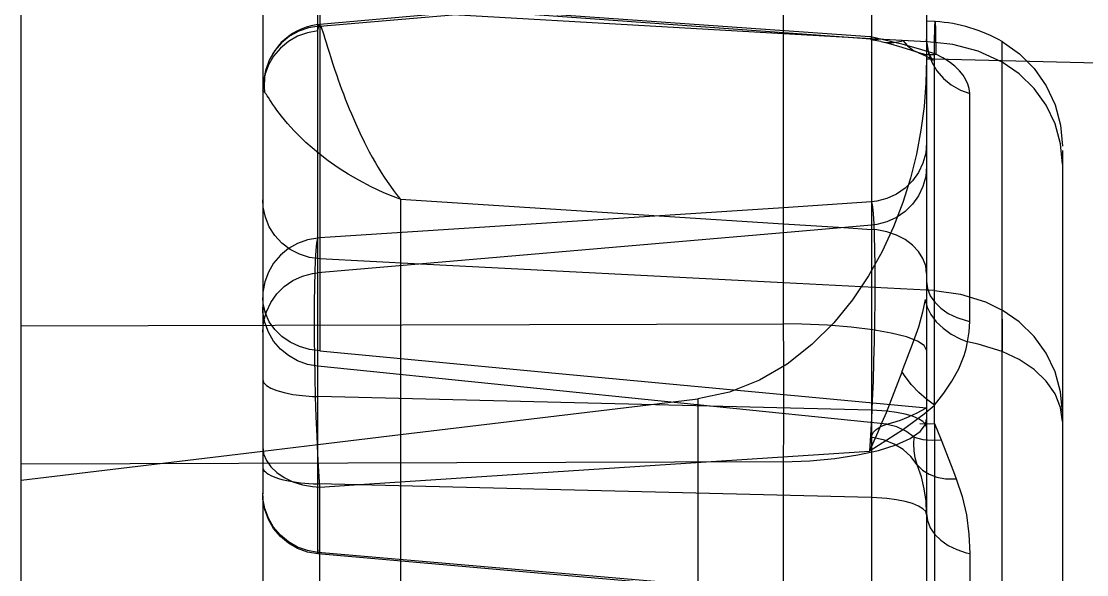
# Model space of a CAD drawing. Header units: millimetres. Extents: x 632 to 3922, y 1402 to 2001.
# Drawn here: x 3703.284 to 3706.829, y 1837.001 to 1838.842 of the extents above; entities that cross this region are included whole.
import ezdxf
from ezdxf.lldxf.tags import DXFTag

# ---------------------------------------------------------------- set-up
doc = ezdxf.new("R2010")
doc.units = ezdxf.units.MM
doc.layers.add('7', color=7, linetype='Continuous')
doc.layers.add('H1', color=2, linetype='HIDDEN')
tags = doc.linetypes.add('HIDDEN', pattern=[0.375, 0.25, -0.125]).pattern_tags.tags
tags[6:7] = [DXFTag(74, 4), DXFTag(75, 0), DXFTag(340, '0'), DXFTag(46, 1.0), DXFTag(50, 0.0), DXFTag(44, 0.0), DXFTag(45, 0.0)]
tags[4:5] = [DXFTag(74, 4), DXFTag(75, 0), DXFTag(340, '0'), DXFTag(46, 1.0), DXFTag(50, 0.0), DXFTag(44, 0.0), DXFTag(45, 0.0)]

msp = doc.modelspace()

# ---------------------------------------------------------------- linework, layer by layer
at = {"layer": '7'}
msp.add_line((3703.2843, 1834.4764), (3703.2843, 1846.819), dxfattribs=at)
at = {"layer": 'H1'}
for p, q in [((3705.8206, 1837.8362), (3705.8206, 1840.1098)), ((3706.2963, 1840.0218), (3706.2963, 1837.7482)), ((3704.0875, 1839.5015), (3704.0875, 1837.8083)), ((3704.2708, 1838.0051), (3704.2708, 1839.3005)), ((3706.113, 1839.1003), (3706.113, 1838.1636)), ((3704.2778, 1838.8895), (3704.2778, 1838.0516)), ((3705.8206, 1838.8007), (3704.2778, 1838.8895)), ((3704.6781, 1838.8665), (3704.2778, 1838.8315)), ((3704.2778, 1838.8262), (3704.7189, 1838.8642)), ((3704.2778, 1838.8315), (3704.2767, 1838.8314)), ((3706.3251, 1838.8413), (3706.2963, 1838.843)), ((3704.2743, 1838.8259), (3704.2778, 1838.8262)), ((3706.113, 1838.7839), (3705.8206, 1838.8007)), ((3706.2963, 1838.7734), (3706.113, 1838.7839)), ((3706.3226, 1838.7719), (3706.2963, 1838.7734)), ((3706.3226, 1837.9468), (3706.3226, 1838.7719)), ((3706.2963, 1838.7174), (3706.3226, 1838.7168)), ((3706.3226, 1838.7168), (3736.3783, 1838.0294)), ((3706.5473, 1837.8817), (3706.5473, 1838.7067)), ((3706.7481, 1838.3665), (3706.7481, 1837.5415)), ((3704.5457, 1838.2503), (3704.5457, 1838.1389)), ((3704.5457, 1838.2503), (3705.406, 1838.1951)), ((3706.113, 1838.2413), (3705.8206, 1838.2222)), ((3705.8206, 1838.2222), (3704.2778, 1838.1214)), ((3705.406, 1838.1951), (3705.8206, 1838.1685)), ((3705.8206, 1838.1685), (3706.0207, 1838.1557)), ((3706.113, 1838.1636), (3705.8206, 1838.1385)), ((3706.0207, 1838.1557), (3706.113, 1838.1498)), ((3706.113, 1838.1636), (3706.113, 1837.5483)), ((3705.8206, 1838.1385), (3704.2708, 1838.0051)), ((3704.2778, 1838.1214), (3704.2708, 1838.121)), ((3704.5457, 1838.1389), (3704.5457, 1838.0379)), ((3704.2778, 1838.0516), (3704.2778, 1837.7464)), ((3704.6124, 1838.0345), (3704.2778, 1838.0516)), ((3704.5457, 1838.0379), (3704.5457, 1838.0287)), ((3704.5457, 1838.0287), (3704.5457, 1837.587)), ((3705.8206, 1837.9726), (3704.6124, 1838.0345)), ((3704.2708, 1837.5938), (3704.2708, 1838.0051)), ((3706.2963, 1837.9482), (3705.8206, 1837.9726)), ((3706.3226, 1837.9468), (3706.2963, 1837.9482)), ((3706.3226, 1837.5041), (3706.3226, 1837.9468)), ((3706.5473, 1835.8998), (3706.5473, 1837.8817)), ((3703.2843, 1837.8287), (3705.8206, 1837.8362)), ((3704.0875, 1837.8083), (3704.0875, 1837.6503)), ((3704.0875, 1837.6503), (3704.0875, 1837.3598)), ((3706.113, 1837.5483), (3704.2708, 1837.5938)), ((3704.2708, 1837.3033), (3704.2708, 1837.5938)), ((3704.5457, 1837.587), (3704.5457, 1837.3104)), ((3704.5457, 1837.4675), (3705.3708, 1837.5666)), ((3705.3708, 1837.5666), (3705.5351, 1837.5864)), ((3705.5351, 1837.5864), (3705.5351, 1837.5626)), ((3705.5351, 1837.5626), (3705.5351, 1837.375)), ((3706.113, 1837.5483), (3706.113, 1837.2577)), ((3706.2963, 1837.5185), (3706.2963, 1834.1371)), ((3706.7481, 1837.5415), (3706.7481, 1835.7924)), ((3706.3226, 1837.5041), (3706.3226, 1835.8876)), ((3704.2708, 1837.4345), (3704.5457, 1837.4675)), ((3703.2843, 1837.3161), (3704.0875, 1837.4125)), ((3704.0875, 1837.4125), (3704.2708, 1837.4345)), ((3704.3913, 1837.3003), (3706.106, 1837.4123)), ((3705.8206, 1837.3769), (3703.2843, 1837.3694)), ((3705.8206, 1833.9955), (3705.8206, 1837.3769)), ((3705.5351, 1837.375), (3705.5351, 1836.387)), ((3704.5457, 1837.3104), (3704.5457, 1836.3775)), ((3704.2778, 1837.2929), (3704.3913, 1837.3003)), ((3704.2778, 1836.375), (3704.2778, 1837.2929)), ((3704.0875, 1837.2632), (3704.0875, 1836.3731)), ((3704.2708, 1837.0838), (3704.2708, 1837.0755)), ((3706.4397, 1837.0716), (3706.4397, 1836.2258))]:
    msp.add_line(p, q, dxfattribs=at)
for points in [[(3704.2725, 1838.918, 0), (3706.082, 1838.7858, 0)], [(3706.1075, 1838.7906, 0), (3704.2763, 1838.9197, 0)], [(3704.2768, 1838.8314, 0), (3704.2654, 1838.8301, 0), (3704.2483, 1838.8268, 0), (3704.2317, 1838.8222, 0), (3704.2159, 1838.8163, 0), (3704.2008, 1838.8093, 0), (3704.1866, 1838.8011, 0), (3704.1732, 1838.792, 0), (3704.1608, 1838.782, 0), (3704.1493, 1838.7711, 0), (3704.1389, 1838.7597, 0), (3704.1295, 1838.7476, 0), (3704.1212, 1838.7351, 0), (3704.1184, 1838.7304, 0)], [(3704.2743, 1838.8259, 0), (3704.2752, 1838.8297, 0), (3704.2764, 1838.8313, 0), (3704.2767, 1838.8314, 0)], [(3704.2779, 1838.8307, 0), (3704.2798, 1838.8279, 0), (3704.2819, 1838.8231, 0), (3704.2844, 1838.8163, 0), (3704.2874, 1838.8075, 0), (3704.2908, 1838.7966, 0), (3704.2944, 1838.7848, 0), (3704.2985, 1838.7714, 0), (3704.3031, 1838.7563, 0), (3704.3082, 1838.7398, 0), (3704.3138, 1838.7222, 0), (3704.3199, 1838.7033, 0), (3704.3265, 1838.6832, 0), (3704.3337, 1838.6621, 0), (3704.3388, 1838.6473, 0), (3704.3442, 1838.6322, 0), (3704.3499, 1838.6166, 0), (3704.3559, 1838.6007, 0), (3704.3621, 1838.5844, 0), (3704.3686, 1838.5679, 0), (3704.3754, 1838.5512, 0), (3704.3824, 1838.5343, 0), (3704.3961, 1838.5028, 0), (3704.4105, 1838.4713, 0), (3704.4259, 1838.4395, 0), (3704.4421, 1838.4083, 0), (3704.4521, 1838.3898, 0), (3704.4624, 1838.3716, 0), (3704.472, 1838.3553, 0), (3704.4817, 1838.3395, 0), (3704.4917, 1838.3239, 0), (3704.5017, 1838.3088, 0), (3704.5121, 1838.294, 0), (3704.5225, 1838.2797, 0), (3704.5331, 1838.2659, 0), (3704.5438, 1838.2527, 0), (3704.5457, 1838.2503, 0)], [(3706.3226, 1838.7719, 0), (3706.324, 1838.8239, 0), (3706.3251, 1838.8413, 0)], [(3706.3251, 1838.8413, 0), (3706.3261, 1838.814, 0), (3706.3266, 1838.7328, 0)], [(3704.2708, 1838.8102, 0), (3704.2363, 1838.8042, 0), (3704.2034, 1838.7925, 0), (3704.1731, 1838.7752, 0), (3704.1463, 1838.7531, 0), (3704.1238, 1838.7267, 0), (3704.1063, 1838.6969, 0), (3704.0943, 1838.6646, 0), (3704.0919, 1838.6547, 0)], [(3704.2743, 1838.8259, 0), (3704.2399, 1838.8204, 0), (3704.2072, 1838.8092, 0), (3704.1769, 1838.7924, 0), (3704.1502, 1838.7707, 0), (3704.1278, 1838.7447, 0), (3704.1104, 1838.7152, 0), (3704.1079, 1838.7097, 0)], [(3704.2708, 1838.8102, 0), (3704.2717, 1838.818, 0), (3704.2743, 1838.8259, 0)], [(3706.082, 1838.7858, 0), (3706.1087, 1838.7838, 0)], [(3706.3266, 1838.7328, 0), (3706.3174, 1838.736, 0), (3706.2692, 1838.751, 0), (3706.2182, 1838.7649, 0), (3706.1107, 1838.79, 0), (3706.1075, 1838.7906, 0)], [(3706.1087, 1838.7838, 0), (3706.135, 1838.7818, 0)], [(3706.144, 1838.775, 0), (3706.1103, 1838.7804, 0)], [(3706.1446, 1838.7749, 0), (3706.1599, 1838.7722, 0), (3706.1861, 1838.7721, 0), (3706.1867, 1838.7722, 0)], [(3706.1452, 1838.7747, 0), (3706.1679, 1838.7689, 0), (3706.2135, 1838.7563, 0), (3706.2459, 1838.7461, 0), (3706.2693, 1838.738, 0)], [(3706.1867, 1838.7722, 0), (3706.2125, 1838.7766, 0), (3706.2171, 1838.7778, 0)], [(3706.2171, 1838.7778, 0), (3706.2322, 1838.7609, 0)], [(3706.2322, 1838.7609, 0), (3706.2532, 1838.7455, 0), (3706.2693, 1838.738, 0)], [(3706.2963, 1838.7813, 0), (3706.2965, 1838.7727, 0)], [(3706.3177, 1838.7127, 0), (3706.3175, 1838.7129, 0), (3706.3164, 1838.7141, 0), (3706.3147, 1838.7164, 0), (3706.3124, 1838.7198, 0), (3706.3098, 1838.7242, 0), (3706.3071, 1838.7297, 0), (3706.304, 1838.7371, 0), (3706.3011, 1838.746, 0), (3706.2987, 1838.756, 0), (3706.2968, 1838.7691, 0), (3706.2963, 1838.7812, 0)], [(3706.2967, 1838.7689, 0), (3706.3021, 1838.7367, 0), (3706.3134, 1838.7058, 0), (3706.3302, 1838.6773, 0), (3706.3522, 1838.6519, 0), (3706.3785, 1838.6304, 0), (3706.4085, 1838.6136, 0), (3706.4397, 1838.6022, 0)], [(3706.5473, 1838.7067, 0), (3706.468, 1838.7429, 0), (3706.3835, 1838.7651, 0), (3706.3226, 1838.7719, 0)], [(3706.5473, 1838.7067, 0), (3706.5473, 1838.7457, 0), (3706.5473, 1838.7685, 0), (3706.5473, 1838.7749, 0)], [(3706.5478, 1838.7746, 0), (3706.6051, 1838.7343, 0), (3706.6545, 1838.6847, 0), (3706.6946, 1838.6273, 0), (3706.7241, 1838.5638, 0), (3706.7421, 1838.4962, 0), (3706.7481, 1838.4271, 0)], [(3706.2693, 1838.738, 0), (3706.2942, 1838.732, 0), (3706.3205, 1838.732, 0), (3706.3266, 1838.7328, 0)], [(3706.2693, 1838.738, 0), (3706.2728, 1838.7367, 0), (3706.2908, 1838.7289, 0), (3706.3015, 1838.7234, 0), (3706.3086, 1838.7192, 0), (3706.3131, 1838.7162, 0), (3706.3157, 1838.7143, 0), (3706.317, 1838.7133, 0), (3706.3176, 1838.7127, 0), (3706.3177, 1838.7127, 0)], [(3706.4397, 1838.6022, 0), (3706.4381, 1838.6186, 0), (3706.4339, 1838.6332, 0), (3706.4273, 1838.6479, 0), (3706.418, 1838.6627, 0), (3706.4061, 1838.6772, 0), (3706.3902, 1838.6927, 0), (3706.3714, 1838.7073, 0), (3706.35, 1838.7208, 0), (3706.3266, 1838.7328, 0)], [(3704.1009, 1838.6914, 0), (3704.0934, 1838.6579, 0), (3704.0918, 1838.6236, 0), (3704.0933, 1838.6067, 0)], [(3704.1051, 1838.7029, 0), (3704.0966, 1838.678, 0), (3704.0919, 1838.6547, 0)], [(3704.1079, 1838.7097, 0), (3704.1051, 1838.7029, 0)], [(3704.1092, 1838.7128, 0), (3704.1079, 1838.7097, 0)], [(3706.2963, 1838.7174, 0), (3706.2942, 1838.638, 0), (3706.2879, 1838.5588, 0), (3706.2773, 1838.4796, 0), (3706.2622, 1838.4001, 0), (3706.2424, 1838.3201, 0), (3706.2172, 1838.2395, 0), (3706.1861, 1838.1583, 0), (3706.1485, 1838.0768, 0), (3706.1033, 1837.9957, 0), (3706.0499, 1837.9158, 0), (3705.9872, 1837.8387, 0), (3705.9148, 1837.7665, 0), (3705.8325, 1837.7019, 0), (3705.7406, 1837.6482, 0), (3705.6407, 1837.6087, 0), (3705.5351, 1837.5864, 0)], [(3706.7481, 1838.3665, 0), (3706.742, 1838.4348, 0), (3706.7239, 1838.5009, 0), (3706.6943, 1838.563, 0), (3706.6541, 1838.619, 0), (3706.6046, 1838.6675, 0), (3706.5473, 1838.7067, 0)], [(3704.0919, 1838.6547, 0), (3704.0876, 1838.6206, 0), (3704.0875, 1838.6134, 0)], [(3704.0933, 1838.6067, 0), (3704.089, 1838.61, 0), (3704.0875, 1838.6134, 0)], [(3704.5457, 1838.2503, 0), (3704.5416, 1838.2518, 0), (3704.5355, 1838.254, 0), (3704.522, 1838.2591, 0), (3704.4903, 1838.2721, 0), (3704.4483, 1838.2915, 0), (3704.4069, 1838.3132, 0), (3704.3723, 1838.3334, 0), (3704.3387, 1838.355, 0), (3704.3054, 1838.3785, 0), (3704.2736, 1838.403, 0), (3704.2519, 1838.4211, 0), (3704.2312, 1838.4395, 0), (3704.2111, 1838.4585, 0), (3704.1923, 1838.4776, 0), (3704.1809, 1838.4899, 0), (3704.17, 1838.5021, 0), (3704.1596, 1838.5142, 0), (3704.1499, 1838.5262, 0), (3704.1418, 1838.5366, 0), (3704.1343, 1838.5467, 0), (3704.1273, 1838.5565, 0), (3704.1208, 1838.5659, 0), (3704.1155, 1838.5739, 0), (3704.1107, 1838.5814, 0), (3704.1064, 1838.5883, 0), (3704.1025, 1838.5944, 0), (3704.0997, 1838.5989, 0), (3704.0972, 1838.6025, 0), (3704.0957, 1838.6044, 0), (3704.0945, 1838.6059, 0), (3704.0933, 1838.6067, 0)], [(3706.4397, 1837.8439, 0), (3706.4397, 1837.9649, 0), (3706.4397, 1838.0795, 0), (3706.4397, 1838.1878, 0), (3706.4397, 1838.2887, 0), (3706.4397, 1838.3784, 0), (3706.4397, 1838.4606, 0), (3706.4397, 1838.5355, 0), (3706.4397, 1838.6022, 0)], [(3706.2963, 1838.4381, 0), (3706.2932, 1838.4038, 0), (3706.2842, 1838.3705, 0), (3706.2694, 1838.3393, 0), (3706.2493, 1838.3111, 0), (3706.2246, 1838.2868, 0), (3706.1959, 1838.267, 0), (3706.1642, 1838.2525, 0), (3706.1304, 1838.2436, 0), (3706.113, 1838.2413, 0)], [(3706.7481, 1838.4271, 0), (3706.7481, 1838.4269, 0)], [(3706.7481, 1838.4121, 0), (3706.7481, 1838.4012, 0), (3706.7481, 1838.3665, 0)], [(3706.2963, 1838.3604, 0), (3706.2932, 1838.3261, 0), (3706.2842, 1838.2929, 0), (3706.2694, 1838.2617, 0), (3706.2493, 1838.2334, 0), (3706.2246, 1838.2091, 0), (3706.1959, 1838.1893, 0), (3706.1642, 1838.1748, 0), (3706.1304, 1838.1659, 0), (3706.113, 1838.1636, 0)], [(3704.2778, 1838.0516, 0), (3704.2431, 1838.0564, 0), (3704.2098, 1838.067, 0), (3704.1789, 1838.0831, 0), (3704.1513, 1838.1041, 0), (3704.1279, 1838.1296, 0), (3704.1094, 1838.1586, 0), (3704.0963, 1838.1904, 0), (3704.089, 1838.2238, 0), (3704.0875, 1838.2478, 0)], [(3706.113, 1838.2413, 0), (3706.1158, 1838.2254, 0), (3706.1183, 1838.2012, 0), (3706.1204, 1838.1689, 0), (3706.1221, 1838.1291, 0), (3706.1233, 1838.0823, 0), (3706.1241, 1838.0293, 0), (3706.1243, 1837.9713, 0), (3706.124, 1837.9092, 0), (3706.1232, 1837.8443, 0), (3706.1219, 1837.7778, 0), (3706.1201, 1837.7109, 0), (3706.118, 1837.645, 0), (3706.1154, 1837.5812, 0), (3706.1125, 1837.5205, 0), (3706.1094, 1837.4639, 0), (3706.106, 1837.4123, 0)], [(3704.2708, 1838.121, 0), (3704.2363, 1838.115, 0), (3704.2034, 1838.1032, 0), (3704.1731, 1838.086, 0), (3704.1463, 1838.0638, 0), (3704.1238, 1838.0375, 0), (3704.1063, 1838.0077, 0), (3704.0943, 1837.9753, 0), (3704.0883, 1837.9414, 0), (3704.0875, 1837.9242, 0)], [(3704.2778, 1837.2929, 0), (3704.2744, 1837.3449, 0), (3704.2712, 1837.402, 0), (3704.2683, 1837.463, 0), (3704.2657, 1837.5269, 0), (3704.2636, 1837.5926, 0), (3704.2618, 1837.659, 0), (3704.2606, 1837.7248, 0), (3704.2598, 1837.789, 0), (3704.2595, 1837.8504, 0), (3704.2597, 1837.9079, 0), (3704.2604, 1837.9604, 0), (3704.2616, 1838.0071, 0), (3704.2633, 1838.0471, 0), (3704.2654, 1838.0798, 0), (3704.2679, 1838.1045, 0), (3704.2708, 1838.121, 0)], [(3706.2963, 1838.0031, 0), (3706.2932, 1838.0287, 0), (3706.2842, 1838.0535, 0), (3706.2694, 1838.0767, 0), (3706.2493, 1838.0977, 0), (3706.2246, 1838.1159, 0), (3706.1959, 1838.1306, 0), (3706.1642, 1838.1415, 0), (3706.1304, 1838.1481, 0), (3706.113, 1838.1498, 0)], [(3704.0875, 1837.8083, 0), (3704.0905, 1837.8426, 0), (3704.0996, 1837.8759, 0), (3704.1144, 1837.9071, 0), (3704.1345, 1837.9353, 0), (3704.1592, 1837.9596, 0), (3704.1879, 1837.9794, 0), (3704.2196, 1837.9939, 0), (3704.2534, 1838.0028, 0), (3704.2708, 1838.0051, 0)], [(3706.2963, 1837.9768, 0), (3706.2993, 1837.9528, 0), (3706.3084, 1837.9294, 0), (3706.3232, 1837.9075, 0), (3706.3433, 1837.8877, 0), (3706.368, 1837.8706, 0), (3706.3967, 1837.8567, 0), (3706.4284, 1837.8465, 0), (3706.4397, 1837.8439, 0)], [(3706.3226, 1837.9468, 0), (3706.4092, 1837.9349, 0), (3706.4924, 1837.9085, 0), (3706.5473, 1837.8817, 0)], [(3704.2778, 1837.7464, 0), (3704.2431, 1837.7507, 0), (3704.2098, 1837.7602, 0), (3704.1789, 1837.7747, 0), (3704.1513, 1837.7937, 0), (3704.1279, 1837.8166, 0), (3704.1094, 1837.8427, 0), (3704.0963, 1837.8713, 0), (3704.089, 1837.9015, 0), (3704.0875, 1837.923, 0)], [(3706.2914, 1837.9164, 0), (3706.283, 1837.8744, 0), (3706.2689, 1837.8249, 0), (3706.2516, 1837.7757, 0), (3706.2143, 1837.6772, 0)], [(3706.2914, 1837.9164, 0), (3706.2982, 1837.8911, 0), (3706.3107, 1837.8663, 0), (3706.3285, 1837.8427, 0), (3706.3512, 1837.8209, 0), (3706.3781, 1837.8018, 0), (3706.4082, 1837.7857, 0), (3706.4327, 1837.776, 0)], [(3704.2708, 1837.6949, 0), (3704.2363, 1837.7009, 0), (3704.2034, 1837.7127, 0), (3704.1731, 1837.7299, 0), (3704.1463, 1837.752, 0), (3704.1238, 1837.7784, 0), (3704.1063, 1837.8082, 0), (3704.0943, 1837.8406, 0), (3704.0883, 1837.8745, 0), (3704.0875, 1837.8917, 0)], [(3706.7481, 1837.5415, 0), (3706.742, 1837.6097, 0), (3706.7239, 1837.6759, 0), (3706.6943, 1837.7379, 0), (3706.6541, 1837.794, 0), (3706.6046, 1837.8424, 0), (3706.5473, 1837.8817, 0)], [(3706.2963, 1837.7482, 0), (3706.2887, 1837.7635, 0), (3706.266, 1837.7783, 0), (3706.229, 1837.7922, 0), (3706.1788, 1837.8048, 0), (3706.117, 1837.8157, 0), (3706.0453, 1837.8245, 0), (3705.966, 1837.831, 0), (3705.8815, 1837.835, 0), (3705.8206, 1837.8362, 0)], [(3705.8206, 1837.3769, 0), (3705.8211, 1837.4898, 0), (3705.8213, 1837.6051, 0), (3705.8211, 1837.721, 0), (3705.8206, 1837.8362, 0)], [(3706.4327, 1837.776, 0), (3706.438, 1837.8096, 0), (3706.4397, 1837.8439, 0)], [(3706.5473, 1837.8518, 0), (3706.5473, 1837.7436, 0)], [(3706.3226, 1837.5653, 0), (3706.3532, 1837.6047, 0), (3706.3804, 1837.6447, 0), (3706.4032, 1837.6865, 0), (3706.4127, 1837.7081, 0), (3706.4208, 1837.7301, 0), (3706.4275, 1837.7528, 0), (3706.4327, 1837.776, 0)], [(3706.5473, 1837.7436, 0), (3706.468, 1837.7684, 0), (3706.4327, 1837.776, 0)], [(3704.2778, 1837.7464, 0), (3705.0849, 1837.6696, 0), (3706.2963, 1837.5566, 0)], [(3706.2963, 1837.7482, 0), (3706.2963, 1837.6906, 0), (3706.2963, 1837.6326, 0), (3706.2963, 1837.575, 0), (3706.2963, 1837.5185, 0)], [(3706.7481, 1837.5109, 0), (3706.742, 1837.5575, 0), (3706.7239, 1837.6028, 0), (3706.6943, 1837.6452, 0), (3706.6541, 1837.6836, 0), (3706.6046, 1837.7167, 0), (3706.5473, 1837.7436, 0)], [(3706.1637, 1837.5017, 0), (3704.2708, 1837.6949, 0)], [(3706.2143, 1837.6772, 0), (3706.2136, 1837.6755, 0), (3706.1875, 1837.6066, 0), (3706.1612, 1837.54, 0), (3706.1478, 1837.5073, 0), (3706.1344, 1837.4757, 0), (3706.121, 1837.445, 0), (3706.1075, 1837.4155, 0), (3706.106, 1837.4123, 0)], [(3706.3226, 1837.5653, 0), (3706.2957, 1837.5846, 0), (3706.27, 1837.6074, 0), (3706.2462, 1837.6331, 0), (3706.225, 1837.6607, 0), (3706.2143, 1837.6772, 0)], [(3704.0875, 1837.6503, 0), (3704.0905, 1837.6405, 0), (3704.0996, 1837.6309, 0), (3704.1144, 1837.622, 0), (3704.1345, 1837.6139, 0), (3704.1592, 1837.6069, 0), (3704.1879, 1837.6012, 0), (3704.2196, 1837.597, 0), (3704.2534, 1837.5945, 0), (3704.2708, 1837.5938, 0)], [(3706.1637, 1837.5017, 0), (3706.184, 1837.5071, 0), (3706.2093, 1837.5155, 0), (3706.2362, 1837.5263, 0), (3706.2647, 1837.5395, 0), (3706.2938, 1837.5551, 0), (3706.2963, 1837.5566, 0)], [(3706.2885, 1837.5368, 0), (3706.3213, 1837.5641, 0), (3706.3226, 1837.5653, 0)], [(3705.8206, 1837.3769, 0), (3705.9072, 1837.3803, 0), (3705.9904, 1837.388, 0), (3706.0677, 1837.3996, 0), (3706.1367, 1837.4148, 0), (3706.1952, 1837.4332, 0), (3706.2416, 1837.4541, 0), (3706.2744, 1837.4771, 0), (3706.2925, 1837.5012, 0), (3706.2963, 1837.5185, 0)], [(3706.106, 1837.4123, 0), (3706.109, 1837.4142, 0), (3706.2192, 1837.4856, 0), (3706.2718, 1837.5238, 0), (3706.2885, 1837.5368, 0)], [(3706.2963, 1837.4918, 0), (3706.2932, 1837.5016, 0), (3706.2842, 1837.5112, 0), (3706.2694, 1837.5201, 0), (3706.2493, 1837.5282, 0), (3706.2246, 1837.5352, 0), (3706.1959, 1837.5409, 0), (3706.1642, 1837.5451, 0), (3706.1304, 1837.5476, 0), (3706.113, 1837.5483, 0)], [(3706.113, 1837.4577, 0), (3706.1148, 1837.4669, 0), (3706.12, 1837.4758, 0), (3706.129, 1837.4844, 0), (3706.142, 1837.4926, 0), (3706.1519, 1837.4973, 0), (3706.1637, 1837.5017, 0)], [(3706.2549, 1837.459, 0), (3706.2273, 1837.4786, 0), (3706.1972, 1837.4928, 0), (3706.1656, 1837.5014, 0), (3706.1637, 1837.5017, 0)], [(3706.2742, 1837.5043, 0), (3706.3072, 1837.503, 0), (3706.3226, 1837.5041, 0)], [(3706.3226, 1837.5041, 0), (3706.3444, 1837.4503, 0)], [(3706.2651, 1837.3667, 0), (3706.2438, 1837.394, 0), (3706.2181, 1837.4174, 0), (3706.1886, 1837.4359, 0), (3706.1563, 1837.4492, 0), (3706.1221, 1837.4567, 0), (3706.113, 1837.4577, 0)], [(3706.2651, 1837.3667, 0), (3706.2582, 1837.39, 0), (3706.2544, 1837.4132, 0), (3706.2533, 1837.4363, 0), (3706.2549, 1837.459, 0)], [(3706.2549, 1837.459, 0), (3706.2834, 1837.4513, 0), (3706.3144, 1837.4485, 0), (3706.3444, 1837.4503, 0)], [(3706.3444, 1837.4503, 0), (3706.386, 1837.3441, 0), (3706.3951, 1837.3202, 0)], [(3704.0875, 1837.427, 0), (3704.0905, 1837.4037, 0), (3704.0996, 1837.3811, 0), (3704.1144, 1837.3599, 0), (3704.1345, 1837.3407, 0), (3704.1592, 1837.3241, 0), (3704.1879, 1837.3107, 0), (3704.188, 1837.3106, 0)], [(3704.0875, 1837.3598, 0), (3704.088, 1837.3556, 0), (3704.0897, 1837.3514, 0), (3704.0924, 1837.3472, 0), (3704.0963, 1837.3432, 0), (3704.1011, 1837.3392, 0), (3704.1071, 1837.3353, 0), (3704.114, 1837.3316, 0), (3704.1218, 1837.328, 0), (3704.1306, 1837.3246, 0), (3704.1402, 1837.3214, 0), (3704.1507, 1837.3184, 0), (3704.1619, 1837.3157, 0), (3704.1738, 1837.3132, 0), (3704.1864, 1837.3109, 0), (3704.1995, 1837.3089, 0), (3704.2131, 1837.3072, 0), (3704.2271, 1837.3057, 0), (3704.2414, 1837.3046, 0), (3704.256, 1837.3038, 0), (3704.2708, 1837.3033, 0)], [(3704.0875, 1837.3598, 0), (3704.0875, 1837.3529, 0), (3704.0875, 1837.3461, 0), (3704.0875, 1837.3367, 0), (3704.0875, 1837.3275, 0), (3704.0875, 1837.3189, 0), (3704.0875, 1837.3109, 0), (3704.0875, 1837.3034, 0), (3704.0875, 1837.2966, 0), (3704.0875, 1837.2905, 0), (3704.0875, 1837.2851, 0), (3704.0875, 1837.2806, 0), (3704.0875, 1837.2768, 0), (3704.0875, 1837.2738, 0), (3704.0875, 1837.2718, 0), (3704.0875, 1837.2706, 0), (3704.0875, 1837.2703, 0)], [(3706.2963, 1837.2052, 0), (3706.2944, 1837.2462, 0), (3706.2886, 1837.287, 0), (3706.2789, 1837.3273, 0), (3706.2651, 1837.3667, 0)], [(3706.2651, 1837.3667, 0), (3706.2824, 1837.3491, 0), (3706.3045, 1837.3353, 0), (3706.3304, 1837.3257, 0), (3706.3596, 1837.3205, 0), (3706.391, 1837.3199, 0), (3706.3951, 1837.3202, 0)], [(3704.188, 1837.3106, 0), (3704.2197, 1837.3007, 0), (3704.2536, 1837.2947, 0), (3704.2778, 1837.2929, 0)], [(3706.3951, 1837.3202, 0), (3706.4147, 1837.2612, 0), (3706.4285, 1837.2, 0), (3706.4369, 1837.1365, 0), (3706.4397, 1837.0716, 0)], [(3704.2708, 1837.0755, 0), (3704.2363, 1837.0815, 0), (3704.2034, 1837.0932, 0), (3704.1731, 1837.1105, 0), (3704.1463, 1837.1326, 0), (3704.1238, 1837.159, 0), (3704.1063, 1837.1888, 0), (3704.0943, 1837.2211, 0), (3704.0883, 1837.2551, 0), (3704.0875, 1837.2723, 0)], [(3704.2708, 1837.0702, 0), (3704.2363, 1837.0763, 0), (3704.2034, 1837.0883, 0), (3704.1731, 1837.1058, 0), (3704.1463, 1837.1283, 0), (3704.1238, 1837.1551, 0), (3704.1063, 1837.1854, 0), (3704.0943, 1837.2183, 0), (3704.0883, 1837.2528, 0), (3704.0875, 1837.2703, 0)], [(3706.113, 1837.2577, 0), (3704.2708, 1837.3033, 0)], [(3704.2708, 1837.0713, 0), (3704.2708, 1837.0741, 0), (3704.2708, 1837.0794, 0), (3704.2708, 1837.0869, 0), (3704.2708, 1837.0967, 0), (3704.2708, 1837.1088, 0), (3704.2708, 1837.1225, 0), (3704.2708, 1837.1382, 0), (3704.2708, 1837.1561, 0), (3704.2708, 1837.1758, 0), (3704.2708, 1837.1964, 0), (3704.2708, 1837.2186, 0), (3704.2708, 1837.2425, 0), (3704.2708, 1837.2677, 0), (3704.2708, 1837.2852, 0), (3704.2708, 1837.3032, 0), (3704.2708, 1837.3033, 0)], [(3706.2963, 1837.2012, 0), (3706.2932, 1837.2111, 0), (3706.2842, 1837.2206, 0), (3706.2694, 1837.2296, 0), (3706.2493, 1837.2377, 0), (3706.2246, 1837.2447, 0), (3706.1959, 1837.2503, 0), (3706.1642, 1837.2545, 0), (3706.1304, 1837.2571, 0), (3706.113, 1837.2577, 0)], [(3706.113, 1837.2577, 0), (3706.113, 1837.2577, 0), (3706.113, 1837.2229, 0), (3706.113, 1837.189, 0), (3706.113, 1837.1556, 0), (3706.113, 1837.1235, 0), (3706.113, 1837.0911, 0), (3706.113, 1837.0606, 0), (3706.113, 1837.0318, 0), (3706.113, 1837.0054, 0), (3706.113, 1836.9827, 0), (3706.113, 1836.9627, 0), (3706.113, 1836.9454, 0), (3706.113, 1836.9313, 0), (3706.113, 1836.9208, 0), (3706.113, 1836.9136, 0), (3706.113, 1836.9107, 0)], [(3706.2963, 1837.2052, 0), (3706.2993, 1837.181, 0), (3706.3084, 1837.1575, 0), (3706.3232, 1837.1355, 0), (3706.3433, 1837.1156, 0), (3706.368, 1837.0984, 0), (3706.3967, 1837.0845, 0), (3706.4284, 1837.0742, 0), (3706.4397, 1837.0716, 0)], [(3706.113, 1836.9169, 0), (3704.2708, 1837.0755, 0)], [(3704.2708, 1837.0755, 0), (3704.2708, 1837.0755, 0), (3704.2708, 1837.0718, 0), (3704.2708, 1837.0703, 0)], [(3704.2708, 1837.0713, 0), (3705.1919, 1836.991, 0), (3706.113, 1836.9107, 0)], [(3704.2708, 1837.0702, 0), (3704.2708, 1837.071, 0), (3704.2708, 1837.0713, 0)]]:
    msp.add_polyline3d(points, dxfattribs=at)
msp.add_arc((3706.2963, 1838.3401), 0.502, 59.9276, 86.6944, dxfattribs=at)

doc.saveas('drawing.dxf')
